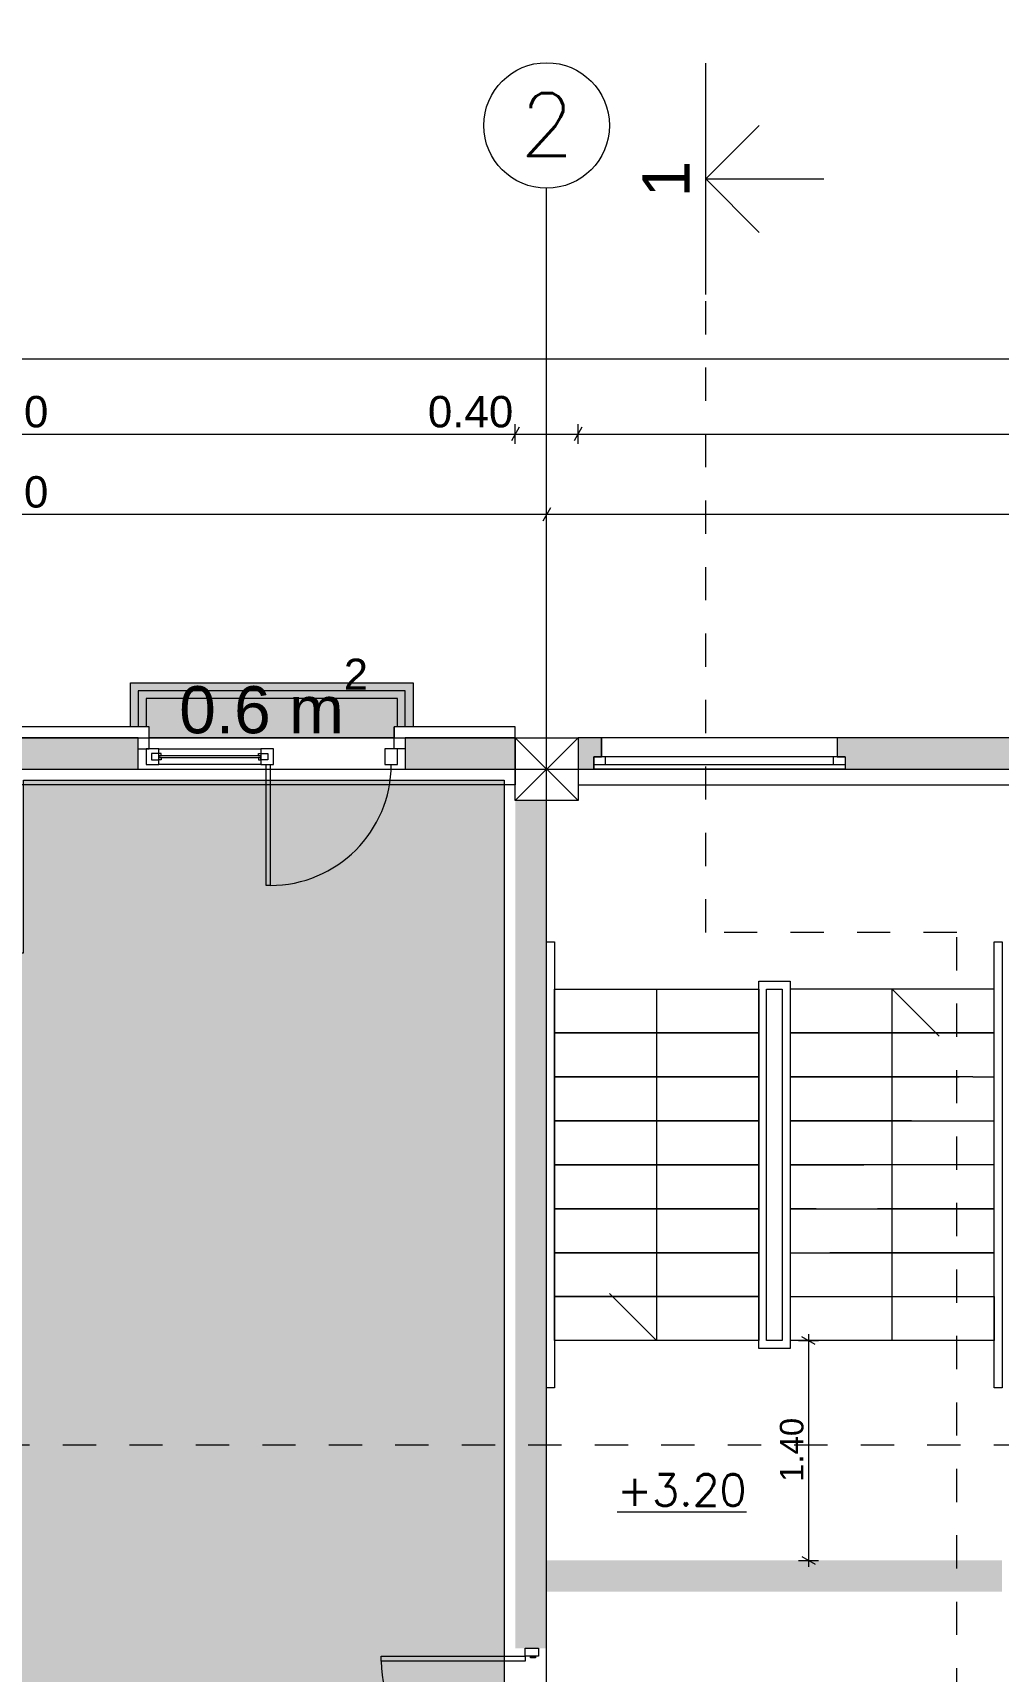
# Model space of a CAD drawing. Header units: millimetres. Extents: x 476244520 to 476657119, y 4620824743 to 4621446928.
# Drawn here: x 476393983 to 476400129, y 4621161347 to 4621171785 of the extents above; entities that cross this region are included whole.
import ezdxf

# ---------------------------------------------------------------- set-up
doc = ezdxf.new("R2010")
doc.units = ezdxf.units.MM
doc.header["$MEASUREMENT"] = 0
doc.set_wipeout_variables(frame=1)
doc.linetypes.add('Dashed', pattern=[423.333333, 211.666667, -211.666667])
doc.linetypes.add('Wipeout_Contour', pattern=[1000, 0, -1000])
for name, color, linetype, lineweight in [('0_Pen_No__42_Pen_No__250_Pen_No__5', 5, 'Continuous', 0), ('2D Drafting - General_Pen_No__1_Pen_No__7', 7, 'Continuous', 0), ('2D Drafting - General_Pen_No__1_Pen_No__7_Pen_No__7', 7, 'Continuous', 0), ('2D Drafting - General_Pen_No__250_Pen_No__7_Pen_No__154', 154, 'Continuous', 0), ('2D Drafting - General_Pen_No__250_Pen_No__7_Pen_No__7', 7, 'Continuous', 0), ('2D Drafting - General_Pen_No__7_Pen_No__250', 7, 'Continuous', 0), ('2D Drafting - General_Pen_No__7_Pen_No__7_Pen_No__7', 7, 'Continuous', 0), ('Annotation - Text_Pen_No__7_Pen_No__5', 5, 'Continuous', 0), ('Doors_Pen_No__7_Pen_No__7_Pen_No__7', 7, 'Continuous', 0), ('G-Anno-Nplt_Pen_No__151', 151, 'Continuous', 0), ('G-Anno-Nplt_Pen_No__255', 255, 'Continuous', 0), ('G-Anno-Nplt_Pen_No__4', 7, 'Continuous', 0), ('G-Anno-Nplt_Pen_No__7', 7, 'Continuous', 0), ('gegmebi_Pen_No__7_Pen_No__7', 7, 'Continuous', 0), ('kar-panjara_Pen_No__7_Pen_No__7_Pen_No__7', 7, 'Continuous', 0), ('New_._Pen_No__1', 1, 'Continuous', 0), ('New_reg_nak_Pen_No__7', 7, 'Continuous', 0), ('New_shenobebi_Pen_No__1', 1, 'Continuous', 0), ('New_shenobebi_Pen_No__7', 7, 'Continuous', 0), ('New_Structural - Bearing_Pen_No__250', 7, 'Continuous', 0), ('zoma_Pen_No__142', 142, 'Continuous', 0), ('zoma_Pen_No__5_Pen_No__5', 5, 'Continuous', 0)]:
    doc.layers.add(name, color=color, linetype=linetype, lineweight=lineweight)
doc.layers.add('zoma', color=7, linetype='Continuous')
doc.styles.add('GENERATED_STYLE_1', font='arial.ttf')
doc.styles.add('GENERATED_STYLE_2', font='arial.ttf')
doc.dimstyles.new('GENERATED_STYLE__1', dxfattribs={"dimtxt": 200, "dimasz": 64.421331, "dimexe": 0.18, "dimexo": 3, "dimgap": 0.09, "dimtad": 1, "dimtih": 1, "dimtoh": 1, "dimlfac": 0.001, "dimzin": 0, "dimdsep": 46, "dimtxsty": 'GENERATED_STYLE_2', "dimblk": 'ARROWHEAD_2', "dimblk1": 'ARROWHEAD_2', "dimblk2": 'ARROWHEAD_2', "dimcen": 0.09, "dimclrd": 142, "dimclre": 142, "dimclrt": 142, "dimadec": 0, "dimazin": 0, "dimtfac": 1, "dimtdec": 4, "dimtmove": 0, "dimatfit": 3, "dimfxl": 1, "dimtolj": 1, "dimtzin": 0, "dimarcsym": 0})
doc.dimstyles.new('GENERATED_STYLE__11', dxfattribs={"dimtxt": 150, "dimasz": 64.421331, "dimexe": 0.18, "dimexo": 3, "dimgap": 0.09, "dimtad": 1, "dimlfac": 0.001, "dimzin": 0, "dimdsep": 46, "dimtxsty": 'GENERATED_STYLE_2', "dimblk": 'ARROWHEAD_2', "dimblk1": 'ARROWHEAD_2', "dimblk2": 'ARROWHEAD_2', "dimcen": 0.09, "dimclrd": 142, "dimclre": 142, "dimclrt": 142, "dimadec": 0, "dimazin": 0, "dimtfac": 1, "dimtdec": 4, "dimtmove": 0, "dimatfit": 3, "dimfxl": 1, "dimtolj": 1, "dimtzin": 0, "dimarcsym": 0})

# ---------------------------------------------------------------- blocks, each defined once
blk = doc.blocks.new('*D54', base_point=(476844527, 4621385791))
at = {"layer": 'zoma_Pen_No__142', "color": 142, "linetype": 'Continuous', "lineweight": 0, "transparency": 16777216}
for p, q in [((476391056, 4621188590), (476391056, 4621188717)), ((476397556, 4621188590), (476397556, 4621188717)), ((476391080, 4621188696), (476391031, 4621188611)), ((476391056, 4621188653), (476397556, 4621188653)), ((476397580, 4621188696), (476397531, 4621188611))]:
    blk.add_line(p, q, dxfattribs=at)
at = {"layer": 'zoma_Pen_No__142', "color": 142, "lineweight": 0, "transparency": 16777216, "char_height": 200, "attachment_point": 7, "style": 'GENERATED_STYLE_2'}
for s, insert in [('\\A1;{\\pql;\\fArial CYR|b0|i0|c204|p34;6.50}', (476394040, 4621188693)), ('\\A1;{\\pql;\\fArial CYR|b0|i0|c204|p34;0.40}', (476396999, 4621188693))]:
    blk.add_mtext(s, dxfattribs=dict(at, insert=insert))
blk = doc.blocks.new('ARROWHEAD_2')
at = {"color": 0, "linetype": 'Continuous', "lineweight": 0}
for p, q in [((0, 0), (-1, 0)), ((-0.38, -0.66), (0.38, 0.66))]:
    blk.add_line(p, q, dxfattribs=at)
blk = doc.blocks.new('*D55', base_point=(476844527, 4621385791))
at = {"layer": 'zoma_Pen_No__142', "color": 142, "linetype": 'Continuous', "lineweight": 0, "transparency": 16777216}
for p, q in [((476397556, 4621188590), (476397556, 4621188717)), ((476397956, 4621188590), (476397956, 4621188717)), ((476397580, 4621188696), (476397531, 4621188611)), ((476397556, 4621188653), (476397956, 4621188653)), ((476397980, 4621188696), (476397931, 4621188611))]:
    blk.add_line(p, q, dxfattribs=at)
blk = doc.blocks.new('*D56', base_point=(476844527, 4621385791))
at = {"layer": 'zoma_Pen_No__142', "color": 142, "linetype": 'Continuous', "lineweight": 0, "transparency": 16777216}
for p, q in [((476397956, 4621188590), (476397956, 4621188717)), ((476404456, 4621188590), (476404456, 4621188717)), ((476397980, 4621188696), (476397931, 4621188611)), ((476397956, 4621188653), (476404456, 4621188653)), ((476404480, 4621188696), (476404431, 4621188611))]:
    blk.add_line(p, q, dxfattribs=at)
at = {"layer": 'zoma_Pen_No__142', "color": 142, "lineweight": 0, "transparency": 16777216, "char_height": 200, "attachment_point": 7, "style": 'GENERATED_STYLE_2'}
for s, insert in [('\\A1;{\\pql;\\fArial CYR|b0|i0|c204|p34;6.50}', (476400940, 4621188693)), ('\\A1;{\\pql;\\fArial CYR|b0|i0|c204|p34;0.40}', (476403899, 4621188693))]:
    blk.add_mtext(s, dxfattribs=dict(at, insert=insert))
blk = doc.blocks.new('*D495', base_point=(476844527, 4621385791))
at = {"layer": 'zoma_Pen_No__142', "color": 142, "linetype": 'Continuous', "lineweight": 0, "transparency": 16777216}
for p, q in [((476398964, 4621163428), (476398879, 4621163477)), ((476398921, 4621163494), (476398921, 4621163453)), ((476398858, 4621163453), (476398985, 4621163453)), ((476398921, 4621163453), (476398921, 4621162053)), ((476398858, 4621162053), (476398985, 4621162053)), ((476398879, 4621162077), (476398964, 4621162028)), ((476398921, 4621162053), (476398921, 4621162011))]:
    blk.add_line(p, q, dxfattribs=at)
at = {"layer": 'zoma_Pen_No__142', "color": 142, "lineweight": 0, "transparency": 16777216, "insert": (476398891, 4621162553), "char_height": 150, "attachment_point": 7, "rotation": 90, "style": 'GENERATED_STYLE_2'}
blk.add_mtext('\\A1;{\\pql;\\fArial CYR|b0|i0|c204|p34;1.40}', dxfattribs=at)
blk = doc.blocks.new('*D502', base_point=(476844527, 4621385791))
at = {"layer": 'zoma_Pen_No__142', "color": 142, "linetype": 'Continuous', "lineweight": 0, "transparency": 16777216}
for p, q in [((476390354, 4621168653), (476390354, 4621168780)), ((476397254, 4621168653), (476397254, 4621168780)), ((476390313, 4621168717), (476390354, 4621168717)), ((476390379, 4621168759), (476390330, 4621168674)), ((476390354, 4621168717), (476397254, 4621168717)), ((476397279, 4621168759), (476397230, 4621168674))]:
    blk.add_line(p, q, dxfattribs=at)
at = {"layer": 'zoma_Pen_No__142', "color": 142, "lineweight": 0, "transparency": 16777216, "insert": (476393538, 4621168757), "char_height": 200, "attachment_point": 7, "style": 'GENERATED_STYLE_2'}
blk.add_mtext('\\A1;{\\pql;\\fArial CYR|b0|i0|c204|p34;6.90}', dxfattribs=at)
blk = doc.blocks.new('*D503', base_point=(476844527, 4621385791))
at = {"layer": 'zoma_Pen_No__142', "color": 142, "linetype": 'Continuous', "lineweight": 0, "transparency": 16777216}
for p, q in [((476397254, 4621168653), (476397254, 4621168780)), ((476404154, 4621168653), (476404154, 4621168780)), ((476397279, 4621168759), (476397230, 4621168674)), ((476397254, 4621168717), (476404154, 4621168717)), ((476404179, 4621168759), (476404130, 4621168674))]:
    blk.add_line(p, q, dxfattribs=at)
at = {"layer": 'zoma_Pen_No__142', "color": 142, "lineweight": 0, "transparency": 16777216, "insert": (476400438, 4621168757), "char_height": 200, "attachment_point": 7, "style": 'GENERATED_STYLE_2'}
blk.add_mtext('\\A1;{\\pql;\\fArial CYR|b0|i0|c204|p34;6.90}', dxfattribs=at)
blk = doc.blocks.new('*D514', base_point=(476844527, 4621385791))
at = {"layer": 'zoma_Pen_No__142', "color": 142, "linetype": 'Continuous', "lineweight": 0, "transparency": 16777216}
for p, q in [((476390179, 4621169750), (476390130, 4621169665)), ((476390154, 4621169644), (476390154, 4621169771)), ((476431930, 4621169665), (476431979, 4621169750)), ((476431954, 4621169644), (476431954, 4621169771)), ((476390113, 4621169708), (476390154, 4621169708)), ((476390154, 4621169708), (476431954, 4621169708)), ((476431954, 4621169708), (476431996, 4621169708))]:
    blk.add_line(p, q, dxfattribs=at)
at = {"layer": 'zoma_Pen_No__142', "color": 142, "lineweight": 0, "transparency": 16777216, "insert": (476410712, 4621169748), "char_height": 200, "attachment_point": 7, "style": 'GENERATED_STYLE_2'}
blk.add_mtext('\\A1;{\\pql;\\fArial CYR|b0|i0|c204|p34;41.80}', dxfattribs=at)
blk = doc.blocks.new('*D516', base_point=(476844527, 4621385791))
at = {"layer": 'zoma_Pen_No__142', "color": 142, "linetype": 'Continuous', "lineweight": 0, "transparency": 16777216}
for p, q in [((476390579, 4621169271), (476390530, 4621169186)), ((476390554, 4621169165), (476390554, 4621169292)), ((476390554, 4621169228), (476397054, 4621169228)), ((476397079, 4621169271), (476397030, 4621169186)), ((476397054, 4621169165), (476397054, 4621169292))]:
    blk.add_line(p, q, dxfattribs=at)
at = {"layer": 'zoma_Pen_No__142', "color": 142, "lineweight": 0, "transparency": 16777216, "char_height": 200, "attachment_point": 7, "style": 'GENERATED_STYLE_2'}
for s, insert in [('\\A1;{\\pql;\\fArial CYR|b0|i0|c204|p34;6.50}', (476393538, 4621169268)), ('\\A1;{\\pql;\\fArial CYR|b0|i0|c204|p34;0.40}', (476396498, 4621169268))]:
    blk.add_mtext(s, dxfattribs=dict(at, insert=insert))
blk = doc.blocks.new('*D517', base_point=(476844527, 4621385791))
at = {"layer": 'zoma_Pen_No__142', "color": 142, "linetype": 'Continuous', "lineweight": 0, "transparency": 16777216}
for p, q in [((476397079, 4621169271), (476397030, 4621169186)), ((476397054, 4621169165), (476397054, 4621169292)), ((476397054, 4621169228), (476397454, 4621169228)), ((476397479, 4621169271), (476397430, 4621169186)), ((476397454, 4621169165), (476397454, 4621169292))]:
    blk.add_line(p, q, dxfattribs=at)
blk = doc.blocks.new('*D518', base_point=(476844527, 4621385791))
at = {"layer": 'zoma_Pen_No__142', "color": 142, "linetype": 'Continuous', "lineweight": 0, "transparency": 16777216}
for p, q in [((476397479, 4621169271), (476397430, 4621169186)), ((476397454, 4621169165), (476397454, 4621169292)), ((476397454, 4621169228), (476403954, 4621169228)), ((476403979, 4621169271), (476403930, 4621169186)), ((476403954, 4621169165), (476403954, 4621169292))]:
    blk.add_line(p, q, dxfattribs=at)
at = {"layer": 'zoma_Pen_No__142', "color": 142, "lineweight": 0, "transparency": 16777216, "char_height": 200, "attachment_point": 7, "style": 'GENERATED_STYLE_2'}
for s, insert in [('\\A1;{\\pql;\\fArial CYR|b0|i0|c204|p34;6.50}', (476400438, 4621169268)), ('\\A1;{\\pql;\\fArial CYR|b0|i0|c204|p34;0.40}', (476403398, 4621169268))]:
    blk.add_mtext(s, dxfattribs=dict(at, insert=insert))
blk = doc.blocks.new('*D558', base_point=(476844527, 4621385791))
at = {"layer": 'zoma_Pen_No__142', "color": 142, "linetype": 'Continuous', "lineweight": 0, "transparency": 16777216}
for p, q in [((476398964, 4621163428), (476398879, 4621163477)), ((476398921, 4621163494), (476398921, 4621163453)), ((476398858, 4621163453), (476398985, 4621163453)), ((476398921, 4621163453), (476398921, 4621162053)), ((476398858, 4621162053), (476398985, 4621162053)), ((476398879, 4621162077), (476398964, 4621162028)), ((476398921, 4621162053), (476398921, 4621162011))]:
    blk.add_line(p, q, dxfattribs=at)
at = {"layer": 'zoma_Pen_No__142', "color": 142, "lineweight": 0, "transparency": 16777216, "insert": (476398891, 4621162553), "char_height": 150, "attachment_point": 7, "rotation": 90, "style": 'GENERATED_STYLE_2'}
blk.add_mtext('\\A1;{\\pql;\\fArial CYR|b0|i0|c204|p34;1.40}', dxfattribs=at)

msp = doc.modelspace()

# ---------------------------------------------------------------- hatches: boundary and pattern name
at = {"layer": '2D Drafting - General_Pen_No__250_Pen_No__7_Pen_No__154', "linetype": 'Continuous', "lineweight": 0}
for points in [[(476397454.207, 4621167292.991), (476397454.207, 4621167092.991), (476397554.207, 4621167092.991), (476397554.207, 4621167172.875), (476397604.21, 4621167172.875), (476397604.21, 4621167292.991), (476397554.207, 4621167292.991)], [(476399104.213, 4621167292.829), (476399104.21, 4621167172.829), (476399154.207, 4621167172.829), (476399154.207, 4621167092.827), (476402254.207, 4621167092.827), (476402254.207, 4621167172.829), (476402304.205, 4621167172.829), (476402304.201, 4621167292.829)]]:
    msp.add_hatch(color=154, dxfattribs=at).paths.add_polyline_path(points)
at = {"layer": '2D Drafting - General_Pen_No__250_Pen_No__7_Pen_No__7', "linetype": 'Continuous', "lineweight": 0}
for points in [[(476393654.554, 4621167092.786), (476394654.389, 4621167092.786), (476394654.389, 4621167292.821), (476393654.554, 4621167292.829)], [(476396354.389, 4621167092.829), (476397054.207, 4621167092.829), (476397054.207, 4621167292.829), (476396354.389, 4621167292.829)], [(476397054.207, 4621166892.829), (476397054.207, 4621161492.829), (476397254.207, 4621161492.829), (476397254.207, 4621166892.829)]]:
    msp.add_hatch(color=7, dxfattribs=at).paths.add_polyline_path(points)
at = {"layer": 'G-Anno-Nplt_Pen_No__151', "linetype": 'Continuous', "lineweight": 0, "true_color": 0x1f2f3f}
msp.add_hatch(color=169, dxfattribs=at).paths.add_polyline_path([(476390554.207, 4621159992.829), (476390554.207, 4621160292.829), (476390754.207, 4621160292.829), (476390754.207, 4621161353.016), (476390424.207, 4621161353.016), (476390424.207, 4621165922.829), (476393924.389, 4621165922.829), (476393924.389, 4621167022.829), (476396984.207, 4621167022.829), (476396984.207, 4621166822.828), (476396984.207, 4621163086.448), (476396984.208, 4621160162.829), (476396684.207, 4621160162.829), (476396684.207, 4621159323.528), (476396754.207, 4621159323.528), (476396754.207, 4621159221.81), (476397154.207, 4621159221.81), (476397154.207, 4621156892.829), (476397054.207, 4621156892.829), (476397054.207, 4621156612.828), (476396984.207, 4621156612.828), (476396984.207, 4621156422.829), (476397084.207, 4621156422.829), (476397084.207, 4621151562.829), (476390424.207, 4621151562.828), (476390424.207, 4621155532.641), (476390824.207, 4621155532.641), (476390824.207, 4621156662.829), (476390624.207, 4621156662.829), (476390624.207, 4621156962.829), (476390424.207, 4621156962.829), (476390424.207, 4621159265.664), (476390354.207, 4621159265.664), (476390354.207, 4621159992.829)])
at = {"layer": 'G-Anno-Nplt_Pen_No__255', "linetype": 'Continuous', "lineweight": 0, "true_color": 0x3f3f3f}
msp.add_hatch(color=250, dxfattribs=at).paths.add_polyline_path([(476394604.389, 4621167642.784), (476396404.389, 4621167642.784), (476396404.389, 4621167362.771), (476396284.38, 4621167362.771), (476396284.38, 4621167292.827), (476394724.402, 4621167292.841), (476394724.402, 4621167362.771), (476394604.389, 4621167362.771)])
at = {"layer": 'G-Anno-Nplt_Pen_No__7', "linetype": 'Continuous', "lineweight": 0}
msp.add_hatch(color=7, dxfattribs=at).paths.add_polyline_path([(476400154.207, 4621161852.754), (476397254.207, 4621161852.754), (476397254.207, 4621162052.754), (476400154.207, 4621162052.754)])

# ---------------------------------------------------------------- linework, layer by layer
at = {"layer": '0_Pen_No__42_Pen_No__250_Pen_No__5', "color": 5, "linetype": 'Continuous', "lineweight": 0}
msp.add_circle((476397254.207, 4621171194.038), 400, dxfattribs=at)
at = {"layer": '2D Drafting - General_Pen_No__1_Pen_No__7', "color": 7, "linetype": 'Continuous', "lineweight": 0}
for p, q in [((476397054.207, 4621166892.829), (476397454.207, 4621167292.829)), ((476397454.207, 4621166892.829), (476397054.207, 4621167292.829))]:
    msp.add_line(p, q, dxfattribs=at)
at = {"layer": '2D Drafting - General_Pen_No__1_Pen_No__7', "color": 7, "linetype": 'Continuous', "lineweight": 0, "flags": 128}
for points in [[(476397054.207, 4621166992.829), (476390554.207, 4621166992.829), (476390554.207, 4621167292.829), (476397054.207, 4621167292.829)], [(476397454.207, 4621166892.829), (476397054.207, 4621166892.829), (476397054.207, 4621167292.829), (476397454.207, 4621167292.829)], [(476397454.207, 4621166992.829), (476403954.207, 4621166992.829), (476403954.207, 4621167292.829), (476397454.207, 4621167292.829)]]:
    msp.add_lwpolyline(points, close=True, dxfattribs=at)
msp.add_lwpolyline([(476399664.207, 4621164852.786), (476400104.207, 4621164852.786)], dxfattribs=at)
at = {"layer": '2D Drafting - General_Pen_No__1_Pen_No__7_Pen_No__7', "color": 7, "linetype": 'Continuous', "lineweight": 0}
msp.add_arc((476397092.455, 4621161435.106), 893.239, 181.603806, 271.603806, dxfattribs=at)
at = {"layer": '2D Drafting - General_Pen_No__250_Pen_No__7_Pen_No__7', "color": 7, "linetype": 'Continuous', "lineweight": 0, "flags": 128}
for points in [[(476393654.554, 4621167092.786), (476394654.389, 4621167092.786), (476394654.389, 4621167292.821), (476393654.554, 4621167292.829)], [(476396354.389, 4621167092.829), (476397054.207, 4621167092.829), (476397054.207, 4621167292.829), (476396354.389, 4621167292.829)], [(476397454.207, 4621167292.991), (476397454.207, 4621167092.991), (476397554.207, 4621167092.991), (476397554.207, 4621167172.875), (476397604.21, 4621167172.875), (476397604.21, 4621167292.991), (476397554.207, 4621167292.991)], [(476399104.213, 4621167292.829), (476399104.21, 4621167172.829), (476399154.207, 4621167172.829), (476399154.207, 4621167092.827), (476402254.207, 4621167092.827), (476402254.207, 4621167172.829), (476402304.205, 4621167172.829), (476402304.201, 4621167292.829)]]:
    msp.add_lwpolyline(points, close=True, dxfattribs=at)
at = {"layer": '2D Drafting - General_Pen_No__7_Pen_No__250', "color": 7, "linetype": 'Continuous', "lineweight": 0, "flags": 128}
for points in [[(476394654.389, 4621167222.694), (476394724.403, 4621167222.695), (476394724.402, 4621167362.771)], [(476396354.389, 4621167222.644), (476396284.374, 4621167222.642), (476396284.38, 4621167362.771)]]:
    msp.add_lwpolyline(points, dxfattribs=at)
at = {"layer": '2D Drafting - General_Pen_No__7_Pen_No__7_Pen_No__7', "color": 7, "linetype": 'Continuous', "lineweight": 0, "flags": 128}
msp.add_lwpolyline([(476394784.393, 4621167222.692), (476395434.393, 4621167222.663), (476395434.389, 4621167122.724), (476394784.389, 4621167122.753)], close=True, dxfattribs=at)
at = {"layer": '2D Drafting - General_Pen_No__7_Pen_No__7_Pen_No__7', "color": 7, "linetype": 'Continuous', "lineweight": 0}
msp.add_arc((476395494.078, 4621167122.711), 770.311, 269.9974687, 359.994289, dxfattribs=at)
at = {"layer": 'Doors_Pen_No__7_Pen_No__7_Pen_No__7', "color": 7, "linetype": 'Continuous', "lineweight": 0, "flags": 128}
for points in [[(476395467.411, 4621167122.712), (476395494.078, 4621167122.711), (476395494.043, 4621166352.4), (476395467.377, 4621166352.401)], [(476397202.122, 4621161492.829), (476397202.122, 4621161443.44), (476397117.455, 4621161443.44), (476397117.455, 4621161492.829)], [(476397117.455, 4621161443.44), (476397117.455, 4621161410.106), (476396199.566, 4621161410.106), (476396199.566, 4621161443.44)], [(476397184.122, 4621161443.44), (476397184.122, 4621161432.329), (476397150.788, 4621161432.329), (476397150.788, 4621161443.44)]]:
    msp.add_lwpolyline(points, close=True, dxfattribs=at)
at = {"layer": 'G-Anno-Nplt_Pen_No__4', "color": 7, "linetype": 'Continuous', "lineweight": 0, "flags": 128}
msp.add_lwpolyline([(476394604.389, 4621167642.784), (476396404.389, 4621167642.784), (476396404.389, 4621167362.771), (476396284.38, 4621167362.771), (476396284.38, 4621167292.827), (476394724.402, 4621167292.841), (476394724.402, 4621167362.771), (476394604.389, 4621167362.771)], close=True, dxfattribs=at)
msp.add_lwpolyline([(476390754.207, 4621160292.829), (476390754.207, 4621161353.016), (476390424.207, 4621161353.016), (476390424.207, 4621165922.829), (476393924.389, 4621165922.829), (476393924.389, 4621167022.829), (476396984.207, 4621167022.829), (476396984.207, 4621166822.828), (476396984.207, 4621163086.448), (476396984.208, 4621160162.829)], dxfattribs=at)
at = {"layer": 'gegmebi_Pen_No__7_Pen_No__7', "color": 7, "linetype": 'Continuous', "lineweight": 0, "flags": 128}
for points in [[(476397254.207, 4621163152.786), (476397254.207, 4621165992.786), (476397304.207, 4621165992.786), (476397304.207, 4621163152.786)], [(476400104.207, 4621164966.82), (476400104.207, 4621165992.786), (476400154.207, 4621165992.786), (476400154.207, 4621163152.786), (476400104.207, 4621163152.786)], [(476398604.207, 4621165692.786), (476398604.207, 4621165412.786), (476397304.207, 4621165412.786), (476397304.207, 4621165692.786)], [(476398804.207, 4621164139.128), (476398804.207, 4621163402.786), (476398604.207, 4621163402.786), (476398604.207, 4621165742.786), (476398804.207, 4621165742.786)], [(476398654.207, 4621165692.786), (476398754.207, 4621165692.786), (476398754.207, 4621163452.786), (476398654.207, 4621163452.786)], [(476398804.207, 4621165692.786), (476398804.207, 4621165412.786), (476400104.207, 4621165412.786), (476400104.207, 4621165692.786)], [(476398604.207, 4621165412.786), (476398604.207, 4621165132.786), (476397304.207, 4621165132.786), (476397304.207, 4621165412.786)], [(476398604.207, 4621165132.786), (476398604.207, 4621164852.786), (476397304.207, 4621164852.786), (476397304.207, 4621165132.786)], [(476398604.207, 4621164852.786), (476398604.207, 4621164572.786), (476397304.207, 4621164572.786), (476397304.207, 4621164852.786)], [(476398604.207, 4621164572.786), (476398604.207, 4621164292.786), (476397304.207, 4621164292.786), (476397304.207, 4621164572.786)], [(476398604.207, 4621164292.786), (476398604.207, 4621164012.786), (476397304.207, 4621164012.786), (476397304.207, 4621164292.786)], [(476398604.207, 4621164012.786), (476398604.207, 4621163732.786), (476397304.207, 4621163732.786), (476397304.207, 4621164012.786)], [(476398604.207, 4621163732.786), (476398604.207, 4621163452.786), (476397304.207, 4621163452.786), (476397304.207, 4621163732.786)]]:
    msp.add_lwpolyline(points, close=True, dxfattribs=at)
for points in [[(476397954.207, 4621165692.786), (476397954.207, 4621163452.786), (476397654.207, 4621163752.786)], [(476399454.207, 4621163452.786), (476399454.207, 4621165692.786), (476399754.207, 4621165392.786)], [(476399967.54, 4621165132.786), (476400104.207, 4621165132.786), (476400104.207, 4621165412.786), (476398804.207, 4621165412.786), (476398804.207, 4621165132.786), (476399880.67, 4621165132.786)], [(476399967.54, 4621165132.786), (476398804.207, 4621165132.786), (476398804.207, 4621164852.786), (476399664.207, 4621164852.786)], [(476399577.337, 4621164852.786), (476398804.207, 4621164852.786), (476398804.207, 4621164572.786), (476399274.004, 4621164572.786)], [(476399365.709, 4621164572.786), (476398804.207, 4621164572.786), (476398804.207, 4621164292.786), (476399058.478, 4621164292.786)], [(476399057.54, 4621164292.786), (476400104.207, 4621164292.786), (476400104.207, 4621164572.786), (476399354.207, 4621164572.786)], [(476398804.207, 4621164012.786), (476400104.207, 4621164012.786), (476400104.207, 4621164292.786), (476399360.874, 4621164292.786)], [(476398970.67, 4621164292.786), (476398804.207, 4621164292.786), (476398804.207, 4621164139.128)], [(476398804.207, 4621163778.94), (476398804.207, 4621163732.786), (476400104.207, 4621163732.786), (476400104.207, 4621164012.786), (476399057.54, 4621164012.786)], [(476398804.207, 4621163732.786), (476400104.207, 4621163732.786), (476400104.207, 4621163452.786), (476398804.207, 4621163452.786)]]:
    msp.add_lwpolyline(points, dxfattribs=at)
at = {"layer": 'kar-panjara_Pen_No__7_Pen_No__7_Pen_No__7', "color": 7, "linetype": 'Continuous', "lineweight": 0, "flags": 128}
for points in [[(476394784.393, 4621167222.692), (476394704.393, 4621167222.695), (476394704.389, 4621167122.695), (476394784.389, 4621167122.692)], [(476395514.393, 4621167222.721), (476395434.393, 4621167222.724), (476395434.389, 4621167122.724), (476395514.389, 4621167122.721)], [(476396304.393, 4621167222.643), (476396224.393, 4621167222.646), (476396224.389, 4621167122.646), (476396304.389, 4621167122.643)], [(476394739.39, 4621167152.755), (476394784.39, 4621167152.753), (476394784.391, 4621167167.753), (476394784.391, 4621167177.753), (476394799.391, 4621167177.752), (476394799.392, 4621167192.752), (476394739.392, 4621167192.755)], [(476394799.39, 4621167152.752), (476394784.39, 4621167152.753), (476394784.391, 4621167167.753), (476394799.391, 4621167167.752)], [(476394784.391, 4621167167.753), (476395434.391, 4621167167.724), (476395434.391, 4621167177.724), (476394784.391, 4621167177.753)], [(476395419.39, 4621167152.725), (476395434.39, 4621167152.724), (476395434.391, 4621167167.724), (476395419.391, 4621167167.725)], [(476395479.39, 4621167152.722), (476395434.39, 4621167152.724), (476395434.391, 4621167167.724), (476395434.391, 4621167177.724), (476395419.391, 4621167177.725), (476395419.392, 4621167192.725), (476395479.392, 4621167192.722)]]:
    msp.add_lwpolyline(points, close=True, dxfattribs=at)
at = {"layer": 'New_reg_nak_Pen_No__7', "color": 7, "linetype": 'Continuous', "lineweight": 0, "flags": 128}
for points in [[(476394724.402, 4621167362.829), (476393654.554, 4621167362.829), (476393654.554, 4621167292.829)], [(476397054.207, 4621167292.829), (476397054.207, 4621167362.829), (476396284.38, 4621167362.829)]]:
    msp.add_lwpolyline(points, dxfattribs=at)
at = {"layer": 'New_shenobebi_Pen_No__1', "color": 1, "linetype": 'Dashed', "lineweight": 0}
for points in [[(476399865.328, 4621146761.199), (476399865.328, 4621166052.855), (476398266.855, 4621166052.855), (476398266.855, 4621171590.065)], [(476385707.408, 4621162788.531), (476436780.621, 4621162788.531)]]:
    msp.add_lwpolyline(points, dxfattribs=at)
at = {"layer": 'New_shenobebi_Pen_No__1', "color": 1, "linetype": 'Continuous', "lineweight": 0}
for points in [[(476398266.855, 4621170116.318), (476398266.855, 4621171590.065)], [(476398266.855, 4621170853.191), (476398608, 4621171194.336)], [(476398266.855, 4621170853.191), (476399019.853, 4621170853.191)], [(476398266.855, 4621170853.191), (476398608, 4621170512.046)]]:
    msp.add_lwpolyline(points, dxfattribs=at)
at = {"layer": 'New_shenobebi_Pen_No__7', "color": 7, "linetype": 'Continuous', "lineweight": 0}
for p, q in [((476394654.389, 4621167592.784), (476394654.389, 4621167362.826)), ((476396354.389, 4621167592.784), (476394654.389, 4621167592.784)), ((476396304.389, 4621167542.784), (476394704.389, 4621167542.784)), ((476394704.389, 4621167542.784), (476394704.389, 4621167362.826)), ((476396304.389, 4621167362.826), (476396304.389, 4621167542.784)), ((476396354.389, 4621167362.826), (476396354.389, 4621167592.784))]:
    msp.add_line(p, q, dxfattribs=at)
at = {"layer": 'New_Structural - Bearing_Pen_No__250', "color": 7, "linetype": 'Continuous', "lineweight": 0}
for p, q in [((476397604.213, 4621167292.875), (476397604.21, 4621167172.875)), ((476399104.213, 4621167292.829), (476397604.213, 4621167292.875)), ((476399104.213, 4621167292.829), (476399104.21, 4621167172.829)), ((476397554.208, 4621167122.876), (476397554.207, 4621167092.876)), ((476397554.21, 4621167172.876), (476397554.208, 4621167122.876)), ((476397554.21, 4621167172.876), (476397554.208, 4621167122.876)), ((476397554.208, 4621167122.876), (476397629.208, 4621167122.874)), ((476397629.21, 4621167172.874), (476397554.21, 4621167172.876)), ((476397604.21, 4621167172.875), (476397554.21, 4621167172.876)), ((476397604.21, 4621167172.875), (476397554.21, 4621167172.876)), ((476397629.208, 4621167122.874), (476397629.21, 4621167172.874)), ((476397629.208, 4621167122.874), (476399079.208, 4621167122.829)), ((476399079.21, 4621167172.829), (476397629.21, 4621167172.874)), ((476399079.21, 4621167172.829), (476399079.208, 4621167122.829)), ((476399079.208, 4621167122.829), (476399154.208, 4621167122.827)), ((476399154.21, 4621167172.827), (476399079.21, 4621167172.829)), ((476399104.21, 4621167172.829), (476399154.21, 4621167172.827)), ((476399104.21, 4621167172.829), (476399154.21, 4621167172.827)), ((476399154.208, 4621167122.827), (476399154.207, 4621167092.827)), ((476399154.21, 4621167172.827), (476399154.208, 4621167122.827)), ((476399154.21, 4621167172.827), (476399154.208, 4621167122.827)), ((476399154.207, 4621167092.827), (476397554.207, 4621167092.876))]:
    msp.add_line(p, q, dxfattribs=at)
at = {"layer": 'zoma_Pen_No__5_Pen_No__5', "color": 5, "linetype": 'Continuous', "lineweight": 0}
for p, q in [((476397254.207, 4621146083.232), (476397254.207, 4621170794.038)), ((476386273.656, 4621167092.829), (476436160.037, 4621167092.829)), ((476386273.656, 4621167092.829), (476436160.037, 4621167092.829))]:
    msp.add_line(p, q, dxfattribs=at)

# ---------------------------------------------------------------- texts
at = {"layer": 'Annotation - Text_Pen_No__7_Pen_No__5', "color": 5, "linetype": 'Continuous', "lineweight": 0, "insert": (476397256.365, 4621171399.976), "char_height": 400, "attachment_point": 2}
msp.add_mtext('\\A1;{\\pqc;\\Ftxt.shx;2}', dxfattribs=at)
at = {"layer": 'G-Anno-Nplt_Pen_No__7', "color": 7, "lineweight": 0, "insert": (476394914.974, 4621167317.805), "char_height": 300, "attachment_point": 7, "style": 'GENERATED_STYLE_1'}
msp.add_mtext('{\\fArial|b0|i0|c0|p34;0.6 m{\\H0.66x;\\S2^  ;}}', dxfattribs=at)
at = {"layer": 'New_._Pen_No__1', "color": 1, "linetype": 'Continuous', "lineweight": 0, "insert": (476397863.998, 4621170853.191), "char_height": 300, "attachment_point": 2, "rotation": 90, "style": 'GENERATED_STYLE_1'}
msp.add_mtext('\\A1;{\\pqc;\\fArial|b0|i0|c0|p34;1}', dxfattribs=at)

# ---------------------------------------------------------------- dimensions: what is measured, and where the dimension line sits
at = {"layer": 'zoma', "color": 142, "linetype": 'Continuous', "lineweight": 0}
for base, p1, p2, picture, middle in [((476397054.207, 4621169228.306), (476390554.207, 4621201934.498), (476397054.207, 4621202334.498), '*D516', (476393797.914, 4621169368.306)), ((476397454.207, 4621169228.306), (476397054.207, 4621202334.498), (476397454.207, 4621202334.498), '*D517', (476396757.359, 4621169368.306)), ((476403954.207, 4621169228.306), (476397454.207, 4621202334.498), (476403954.207, 4621202334.498), '*D518', (476400697.914, 4621169368.306)), ((476397555.933, 4621188653.35), (476391055.933, 4621155947.158), (476397555.933, 4621155547.158), '*D54', (476394299.64, 4621188793.35)), ((476404455.933, 4621188653.35), (476397955.933, 4621155547.158), (476404455.933, 4621155547.158), '*D56', (476401199.64, 4621188793.35)), ((476397955.933, 4621188653.35), (476397555.933, 4621155547.158), (476397955.933, 4621155547.158), '*D55', (476397259.085, 4621188793.35)), ((476397254.207, 4621168716.742), (476390354.207, 4621170355.438), (476397254.207, 4621170355.438), '*D502', (476393797.914, 4621168856.742)), ((476404154.207, 4621168716.742), (476397254.207, 4621170355.438), (476404154.207, 4621170355.438), '*D503', (476400697.914, 4621168856.742)), ((476431954.207, 4621169707.546), (476390154.207, 4621167914.298), (476431954.207, 4621167914.298), '*D514', (476411048.265, 4621169847.546))]:
    dim = msp.add_linear_dim(base=base, p1=p1, p2=p2, dimstyle='GENERATED_STYLE__1', dxfattribs=at)
    dim.commit()
    dim.dimension.update_dxf_attribs({"geometry": picture, "text_midpoint": middle, "dimtype": 160})
for picture in ['*D495', '*D558']:
    dim = msp.add_linear_dim(base=(476398921.141, 4621162052.948), p1=(476398921.141, 4621163452.948), p2=(476398921.141, 4621162052.948), angle=270, dimstyle='GENERATED_STYLE__11', dxfattribs=at)
    dim.commit()
    dim.dimension.update_dxf_attribs({"geometry": picture, "text_midpoint": (476398816.141, 4621162748.228), "dimtype": 160, "text_rotation": 90})

# ---------------------------------------------------------------- next in the draw order: wipeouts: each hides what was drawn before it
at = {"color": 1, "linetype": 'Wipeout_Contour', "lineweight": 0, "ltscale": 18582614497.97317}
msp.add_wipeout([(476397659.776, 4621162596.113), (476398569.972, 4621162596.113), (476398569.972, 4621162313.759), (476397659.776, 4621162313.759)], dxfattribs=at).dxf.layer = 'New_._Pen_No__1'

# ---------------------------------------------------------------- next in the draw order: texts
at = {"layer": 'New_._Pen_No__1', "color": 1, "linetype": 'Continuous', "lineweight": 0, "insert": (476398114.874, 4621162601.101), "char_height": 200, "attachment_point": 2}
msp.add_mtext('\\A1;{\\pqc;\\Ftxt.shx;\\L\\L+3\\Ftxt.shx;.\\Ftxt.shx;2\\Ftxt.shx;0}', dxfattribs=at)

# ---------------------------------------------------------------- next in the draw order: wipeouts: each hides what was drawn before it
at = {"color": 1, "linetype": 'Wipeout_Contour', "lineweight": 0, "ltscale": 18582614497.97317}
msp.add_wipeout([(476397659.776, 4621162596.113), (476398569.972, 4621162596.113), (476398569.972, 4621162313.759), (476397659.776, 4621162313.759)], dxfattribs=at).dxf.layer = 'New_._Pen_No__1'

# ---------------------------------------------------------------- next in the draw order: texts
at = {"layer": 'New_._Pen_No__1', "color": 1, "linetype": 'Continuous', "lineweight": 0, "insert": (476398114.874, 4621162601.101), "char_height": 200, "attachment_point": 2}
msp.add_mtext('\\A1;{\\pqc;\\Ftxt.shx;\\L\\L+3\\Ftxt.shx;.\\Ftxt.shx;2\\Ftxt.shx;0}', dxfattribs=at)

doc.saveas('drawing.dxf')
